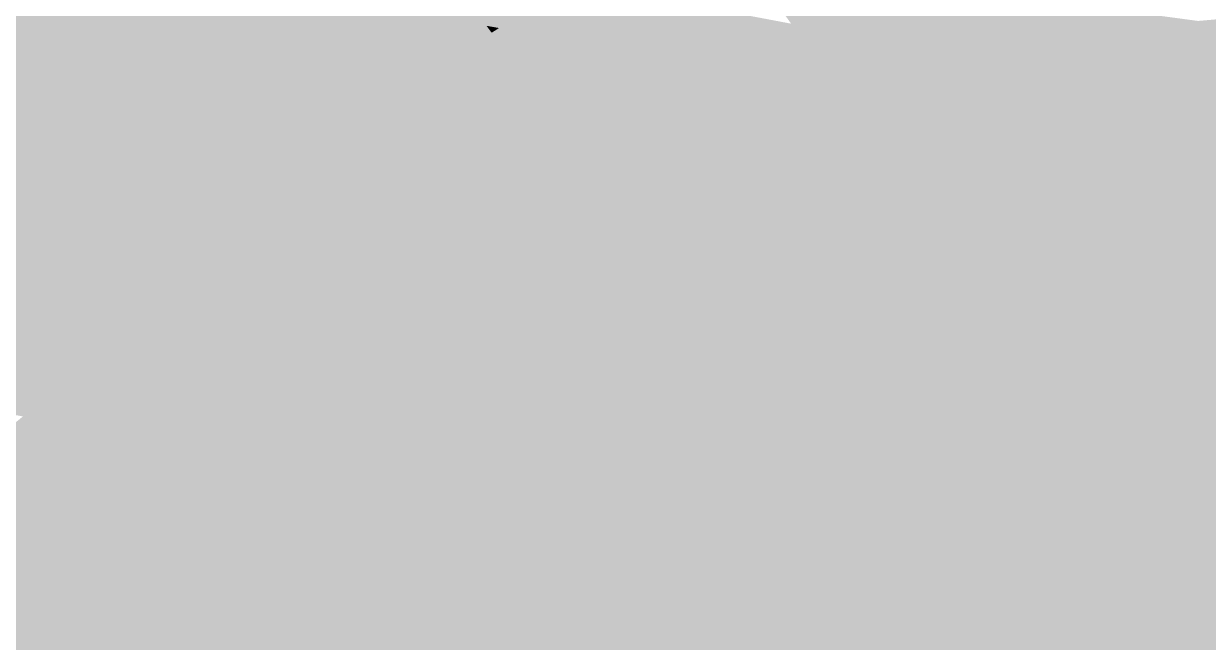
# Model space of a CAD drawing. Header units: millimetres. Extents: x 340454 to 342791, y 6993867 to 6995092.
# Drawn here: x 340790.825 to 340792.485, y 6994605.089 to 6994605.956 of the extents above; entities that cross this region are included whole.
import ezdxf

# ---------------------------------------------------------------- set-up
doc = ezdxf.new("R2010")
doc.units = ezdxf.units.MM
doc.header["$LTSCALE"] = 10
for name, color, linetype in [('A-MODELAGEM', 7, 'Continuous'), ('NUMERO_DOS_LOTES', 165, 'Continuous'), ('URB-Quadras', 3, 'Continuous')]:
    doc.layers.add(name, color=color, linetype=linetype)

msp = doc.modelspace()

# ---------------------------------------------------------------- linework, layer by layer
at = {"layer": 'A-MODELAGEM', "color": 11, "linetype": 'Continuous', "lineweight": -3}
for points in [[(340791.438, 6994605.9549), (340791.3956, 6994605.9665), (340790.0427, 6994606.204)], [(340791.438, 6994605.9549), (340790.0427, 6994606.204), (340790.2223, 6994605.9616)], [(340791.4736, 6994605.9528), (340791.4016, 6994606.0499), (340791.3956, 6994605.9665)], [(340791.572, 6994606.0178), (340791.4016, 6994606.0499), (340791.4736, 6994605.9528)], [(340791.9368, 6994605.9489), (340791.8739, 6994606.041), (340791.8358, 6994606.0464)], [(340791.9368, 6994605.9489), (340791.8358, 6994606.0464), (340791.9002, 6994605.9558)], [(340792.0406, 6994606.0173), (340791.8739, 6994606.041), (340791.9765, 6994605.9414)], [(340791.9765, 6994605.9414), (340791.8739, 6994606.041), (340791.9368, 6994605.9489)], [(340791.4893, 6994605.95), (340791.572, 6994606.0178), (340791.4736, 6994605.9528)], [(340791.4893, 6994605.95), (340791.5726, 6994606.0177), (340791.572, 6994606.0178)], [(340791.4911, 6994605.9497), (340791.5726, 6994606.0177), (340791.4893, 6994605.95)], [(340791.4911, 6994605.9497), (340791.592, 6994606.014), (340791.5726, 6994606.0177)], [(340791.9992, 6994605.8606), (340791.592, 6994606.014), (340791.4911, 6994605.9497)], [(340791.9992, 6994605.8606), (340791.9002, 6994605.9558), (340791.592, 6994606.014)], [(340792.1507, 6994605.9085), (340792.0406, 6994606.0173), (340791.9765, 6994605.9414)], [(340792.474, 6994605.9557), (340792.4703, 6994605.9596), (340792.0406, 6994606.0173)], [(340792.474, 6994605.9557), (340792.0406, 6994606.0173), (340792.1507, 6994605.9085)], [(340792.7626, 6994605.9185), (340792.7055, 6994605.9802), (340792.4703, 6994605.9596)], [(340791.3041, 6994605.7985), (340791.438, 6994605.9549), (340790.2223, 6994605.9616)], [(340791.3041, 6994605.7985), (340790.2223, 6994605.9616), (340790.2292, 6994605.9524)], [(340791.4736, 6994605.9528), (340791.3956, 6994605.9665), (340791.438, 6994605.9549)], [(340791.3041, 6994605.7985), (340790.2292, 6994605.9524), (340791.275, 6994605.7747)], [(340791.275, 6994605.7747), (340790.2292, 6994605.9524), (340790.2296, 6994605.9518)], [(340791.275, 6994605.7747), (340790.2296, 6994605.9518), (340791.2732, 6994605.7732)], [(340791.2732, 6994605.7732), (340790.2296, 6994605.9518), (340790.2564, 6994605.9157)], [(340791.3041, 6994605.7985), (340791.4808, 6994605.9431), (340791.438, 6994605.9549)], [(340791.4808, 6994605.9431), (340791.4772, 6994605.9478), (340791.438, 6994605.9549)], [(340791.4772, 6994605.9478), (340791.4736, 6994605.9528), (340791.438, 6994605.9549)], [(340791.4893, 6994605.95), (340791.4736, 6994605.9528), (340791.4772, 6994605.9478)], [(340791.4893, 6994605.95), (340791.4772, 6994605.9478), (340791.4849, 6994605.9465)], [(340791.4808, 6994605.9431), (340791.4849, 6994605.9465), (340791.4772, 6994605.9478)], [(340791.4808, 6994605.9431), (340791.4858, 6994605.9463), (340791.4849, 6994605.9465)], [(340791.706, 6994605.738), (340791.4858, 6994605.9463), (340791.4808, 6994605.9431)], [(340791.4893, 6994605.95), (340791.4849, 6994605.9465), (340791.4858, 6994605.9463)], [(340791.4911, 6994605.9497), (340791.4893, 6994605.95), (340791.4858, 6994605.9463)], [(340792.0067, 6994605.8533), (340791.4911, 6994605.9497), (340791.4858, 6994605.9463)], [(340791.706, 6994605.738), (340792.0067, 6994605.8533), (340791.4858, 6994605.9463)], [(340792.0067, 6994605.8533), (340791.9992, 6994605.8606), (340791.4911, 6994605.9497)], [(340791.9992, 6994605.8606), (340791.9368, 6994605.9489), (340791.9002, 6994605.9558)], [(340792.0346, 6994605.8543), (340791.9368, 6994605.9489), (340791.9992, 6994605.8606)], [(340792.0346, 6994605.8543), (340791.9765, 6994605.9414), (340791.9368, 6994605.9489)], [(340792.6011, 6994605.8235), (340792.474, 6994605.9557), (340792.1507, 6994605.9085)], [(340792.7626, 6994605.9185), (340792.4703, 6994605.9596), (340792.474, 6994605.9557)], [(340792.7667, 6994605.9141), (340792.474, 6994605.9557), (340792.6011, 6994605.8235)], [(340792.7667, 6994605.9141), (340792.7626, 6994605.9185), (340792.474, 6994605.9557)], [(340791.706, 6994605.738), (340791.4808, 6994605.9431), (340791.3041, 6994605.7985)], [(340792.0732, 6994605.8475), (340791.9765, 6994605.9414), (340792.0346, 6994605.8543)], [(340792.0732, 6994605.8475), (340792.1507, 6994605.9085), (340791.9765, 6994605.9414)], [(340791.2454, 6994605.7505), (340791.2732, 6994605.7732), (340790.2564, 6994605.9157)], [(340791.2454, 6994605.7505), (340790.2564, 6994605.9157), (340790.2579, 6994605.9136)], [(340791.2438, 6994605.7492), (340791.2454, 6994605.7505), (340790.2579, 6994605.9136)], [(340791.2438, 6994605.7492), (340790.2579, 6994605.9136), (340790.2603, 6994605.9104)], [(340791.2438, 6994605.7492), (340790.2603, 6994605.9104), (340791.2354, 6994605.7423)], [(340791.2354, 6994605.7423), (340790.2603, 6994605.9104), (340790.2604, 6994605.9102)], [(340791.2354, 6994605.7423), (340790.2604, 6994605.9102), (340791.2348, 6994605.7418)], [(340791.2348, 6994605.7418), (340790.2604, 6994605.9102), (340790.2681, 6994605.8998)], [(340791.2348, 6994605.7418), (340790.2681, 6994605.8998), (340791.2087, 6994605.7204)], [(340791.2087, 6994605.7204), (340790.2681, 6994605.8998), (340790.526, 6994605.5519)], [(340792.2423, 6994605.8179), (340792.1507, 6994605.9085), (340792.0732, 6994605.8475)], [(340792.6011, 6994605.8235), (340792.1507, 6994605.9085), (340792.2423, 6994605.8179)], [(340792.2046, 6994605.6628), (340792.0067, 6994605.8533), (340791.706, 6994605.738)], [(340792.0346, 6994605.8543), (340791.9992, 6994605.8606), (340792.0067, 6994605.8533)], [(340792.0422, 6994605.847), (340792.0346, 6994605.8543), (340792.0067, 6994605.8533)], [(340792.2046, 6994605.6628), (340792.0422, 6994605.847), (340792.0067, 6994605.8533)], [(340792.0732, 6994605.8475), (340792.0346, 6994605.8543), (340792.0422, 6994605.847)], [(340792.081, 6994605.8401), (340792.0732, 6994605.8475), (340792.0422, 6994605.847)], [(340792.2381, 6994605.6577), (340792.0422, 6994605.847), (340792.2046, 6994605.6628)], [(340792.2381, 6994605.6577), (340792.081, 6994605.8401), (340792.0422, 6994605.847)], [(340792.2423, 6994605.8179), (340792.0732, 6994605.8475), (340792.081, 6994605.8401)], [(340792.2745, 6994605.6523), (340792.081, 6994605.8401), (340792.2381, 6994605.6577)], [(340792.2745, 6994605.6523), (340792.2505, 6994605.8098), (340792.081, 6994605.8401)], [(340792.2505, 6994605.8098), (340792.2423, 6994605.8179), (340792.081, 6994605.8401)], [(340792.6804, 6994605.741), (340792.6011, 6994605.8235), (340792.2423, 6994605.8179)], [(340792.6804, 6994605.741), (340792.2423, 6994605.8179), (340792.2505, 6994605.8098)], [(340791.706, 6994605.738), (340791.3041, 6994605.7985), (340791.275, 6994605.7747)], [(340792.4342, 6994605.6282), (340792.2505, 6994605.8098), (340792.2745, 6994605.6523)], [(340792.4342, 6994605.6282), (340792.6896, 6994605.7314), (340792.2505, 6994605.8098)], [(340792.6896, 6994605.7314), (340792.6804, 6994605.741), (340792.2505, 6994605.8098)], [(340791.7585, 6994605.6902), (340791.2732, 6994605.7732), (340791.2454, 6994605.7505)], [(340791.7552, 6994605.6931), (340791.275, 6994605.7747), (340791.2732, 6994605.7732)], [(340791.7585, 6994605.6902), (340791.7552, 6994605.6931), (340791.2732, 6994605.7732)], [(340791.7552, 6994605.6931), (340791.706, 6994605.738), (340791.275, 6994605.7747)], [(340791.7944, 6994605.6574), (340791.2438, 6994605.7492), (340791.2354, 6994605.7423)], [(340791.7925, 6994605.6591), (340791.2454, 6994605.7505), (340791.2438, 6994605.7492)], [(340791.7944, 6994605.6574), (340791.7925, 6994605.6591), (340791.2438, 6994605.7492)], [(340791.7925, 6994605.6591), (340791.7585, 6994605.6902), (340791.2454, 6994605.7505)], [(340791.811, 6994605.6423), (340791.2348, 6994605.7418), (340791.2087, 6994605.7204)], [(340791.81, 6994605.6432), (340791.2354, 6994605.7423), (340791.2348, 6994605.7418)], [(340791.811, 6994605.6423), (340791.81, 6994605.6432), (340791.2348, 6994605.7418)], [(340791.81, 6994605.6432), (340791.7944, 6994605.6574), (340791.2354, 6994605.7423)], [(340792.2046, 6994605.6628), (340791.706, 6994605.738), (340791.7552, 6994605.6931)], [(340792.8488, 6994605.5657), (340792.6896, 6994605.7314), (340792.4342, 6994605.6282)], [(340790.9285, 6994605.4911), (340791.2087, 6994605.7204), (340790.526, 6994605.5519)], [(340792.1855, 6994605.3012), (340791.2087, 6994605.7204), (340790.9285, 6994605.4911)], [(340792.1855, 6994605.3012), (340791.8619, 6994605.5959), (340791.2087, 6994605.7204)], [(340791.8619, 6994605.5959), (340791.811, 6994605.6423), (340791.2087, 6994605.7204)], [(340792.2627, 6994605.6069), (340791.7552, 6994605.6931), (340791.7585, 6994605.6902)], [(340792.2627, 6994605.6069), (340792.2046, 6994605.6628), (340791.7552, 6994605.6931)], [(340792.2665, 6994605.6032), (340792.2627, 6994605.6069), (340791.7585, 6994605.6902)], [(340792.2665, 6994605.6032), (340791.7585, 6994605.6902), (340791.7925, 6994605.6591)], [(340792.2957, 6994605.5751), (340791.7925, 6994605.6591), (340791.7944, 6994605.6574)], [(340792.2957, 6994605.5751), (340792.2665, 6994605.6032), (340791.7925, 6994605.6591)], [(340792.2974, 6994605.5735), (340791.7944, 6994605.6574), (340791.81, 6994605.6432)], [(340792.2974, 6994605.5735), (340792.2957, 6994605.5751), (340791.7944, 6994605.6574)], [(340792.2627, 6994605.6069), (340792.2381, 6994605.6577), (340792.2046, 6994605.6628)], [(340792.2967, 6994605.6011), (340792.2381, 6994605.6577), (340792.2627, 6994605.6069)], [(340792.2967, 6994605.6011), (340792.2745, 6994605.6523), (340792.2381, 6994605.6577)], [(340792.3337, 6994605.5949), (340792.2745, 6994605.6523), (340792.2967, 6994605.6011)], [(340792.4342, 6994605.6282), (340792.2745, 6994605.6523), (340792.3337, 6994605.5949)], [(340792.3155, 6994605.556), (340791.81, 6994605.6432), (340791.811, 6994605.6423)], [(340792.3155, 6994605.556), (340792.2974, 6994605.5735), (340791.81, 6994605.6432)], [(340792.3167, 6994605.5549), (340791.811, 6994605.6423), (340791.8619, 6994605.5959)], [(340792.3167, 6994605.5549), (340792.3155, 6994605.556), (340791.811, 6994605.6423)], [(340792.4957, 6994605.5673), (340792.4342, 6994605.6282), (340792.3337, 6994605.5949)], [(340792.8488, 6994605.5657), (340792.4342, 6994605.6282), (340792.4957, 6994605.5673)], [(340792.2967, 6994605.6011), (340792.2627, 6994605.6069), (340792.2665, 6994605.6032)], [(340792.2957, 6994605.5751), (340792.3006, 6994605.5974), (340792.2665, 6994605.6032)], [(340792.3006, 6994605.5974), (340792.2967, 6994605.6011), (340792.2665, 6994605.6032)], [(340792.3295, 6994605.5695), (340792.3006, 6994605.5974), (340792.2957, 6994605.5751)], [(340792.3337, 6994605.5949), (340792.2967, 6994605.6011), (340792.3006, 6994605.5974)], [(340792.3295, 6994605.5695), (340792.3376, 6994605.5911), (340792.3006, 6994605.5974)], [(340792.3376, 6994605.5911), (340792.3337, 6994605.5949), (340792.3006, 6994605.5974)], [(340792.1855, 6994605.3012), (340792.376, 6994605.4979), (340791.8619, 6994605.5959)], [(340792.376, 6994605.4979), (340792.3167, 6994605.5549), (340791.8619, 6994605.5959)], [(340792.3662, 6994605.5633), (340792.3376, 6994605.5911), (340792.3295, 6994605.5695)], [(340792.4957, 6994605.5673), (340792.3337, 6994605.5949), (340792.3376, 6994605.5911)], [(340792.4998, 6994605.5633), (340792.3376, 6994605.5911), (340792.3662, 6994605.5633)], [(340792.4998, 6994605.5633), (340792.4957, 6994605.5673), (340792.3376, 6994605.5911)], [(340792.3295, 6994605.5695), (340792.2957, 6994605.5751), (340792.2974, 6994605.5735)], [(340792.3311, 6994605.5679), (340792.2974, 6994605.5735), (340792.3155, 6994605.556)], [(340792.3311, 6994605.5679), (340792.3295, 6994605.5695), (340792.2974, 6994605.5735)], [(340792.3494, 6994605.5502), (340792.3311, 6994605.5679), (340792.3155, 6994605.556)], [(340792.3662, 6994605.5633), (340792.3295, 6994605.5695), (340792.3311, 6994605.5679)], [(340792.3678, 6994605.5618), (340792.3311, 6994605.5679), (340792.3494, 6994605.5502)], [(340792.3678, 6994605.5618), (340792.3662, 6994605.5633), (340792.3311, 6994605.5679)], [(340790.9285, 6994605.4911), (340790.526, 6994605.5519), (340790.5271, 6994605.5504)], [(340790.9285, 6994605.4911), (340790.5271, 6994605.5504), (340790.9267, 6994605.4896)], [(340790.9267, 6994605.4896), (340790.5271, 6994605.5504), (340790.5625, 6994605.5026)], [(340792.3494, 6994605.5502), (340792.3155, 6994605.556), (340792.3167, 6994605.5549)], [(340792.376, 6994605.4979), (340792.3506, 6994605.549), (340792.3167, 6994605.5549)], [(340792.3506, 6994605.549), (340792.3494, 6994605.5502), (340792.3167, 6994605.5549)], [(340792.3862, 6994605.5438), (340792.3678, 6994605.5618), (340792.3494, 6994605.5502)], [(340792.3862, 6994605.5438), (340792.3494, 6994605.5502), (340792.3506, 6994605.549)], [(340792.4103, 6994605.4913), (340792.3506, 6994605.549), (340792.376, 6994605.4979)], [(340792.4103, 6994605.4913), (340792.3874, 6994605.5427), (340792.3506, 6994605.549)], [(340792.3874, 6994605.5427), (340792.3862, 6994605.5438), (340792.3506, 6994605.549)], [(340792.5269, 6994605.5365), (340792.3662, 6994605.5633), (340792.3678, 6994605.5618)], [(340792.5269, 6994605.5365), (340792.4998, 6994605.5633), (340792.3662, 6994605.5633)], [(340792.5285, 6994605.535), (340792.3678, 6994605.5618), (340792.3862, 6994605.5438)], [(340792.5285, 6994605.535), (340792.5269, 6994605.5365), (340792.3678, 6994605.5618)], [(340792.5476, 6994605.516), (340792.3862, 6994605.5438), (340792.3874, 6994605.5427)], [(340792.5476, 6994605.516), (340792.5285, 6994605.535), (340792.3862, 6994605.5438)], [(340792.4477, 6994605.4842), (340792.3874, 6994605.5427), (340792.4103, 6994605.4913)], [(340792.5489, 6994605.5148), (340792.3874, 6994605.5427), (340792.4477, 6994605.4842)], [(340792.5489, 6994605.5148), (340792.5476, 6994605.516), (340792.3874, 6994605.5427)], [(340792.6114, 6994605.453), (340792.5489, 6994605.5148), (340792.4477, 6994605.4842)], [(340790.8849, 6994605.4554), (340790.9267, 6994605.4896), (340790.5625, 6994605.5026)], [(340790.8849, 6994605.4554), (340790.5625, 6994605.5026), (340790.604, 6994605.4467)], [(340792.6538, 6994605.2304), (340792.376, 6994605.4979), (340792.1855, 6994605.3012)], [(340792.6538, 6994605.2304), (340792.4103, 6994605.4913), (340792.376, 6994605.4979)], [(340792.2331, 6994605.2578), (340790.9267, 6994605.4896), (340790.8849, 6994605.4554)], [(340792.1896, 6994605.2974), (340790.9285, 6994605.4911), (340790.9267, 6994605.4896)], [(340792.2331, 6994605.2578), (340792.1896, 6994605.2974), (340790.9267, 6994605.4896)], [(340792.1896, 6994605.2974), (340792.1855, 6994605.3012), (340790.9285, 6994605.4911)], [(340792.6853, 6994605.2257), (340792.4103, 6994605.4913), (340792.6538, 6994605.2304)], [(340792.6853, 6994605.2257), (340792.4477, 6994605.4842), (340792.4103, 6994605.4913)], [(340792.7195, 6994605.2205), (340792.4477, 6994605.4842), (340792.6853, 6994605.2257)], [(340792.7195, 6994605.2205), (340792.6114, 6994605.453), (340792.4477, 6994605.4842)], [(340790.8849, 6994605.4554), (340790.604, 6994605.4467), (340790.8242, 6994605.4057)], [(340792.3902, 6994605.1147), (340790.8849, 6994605.4554), (340790.8242, 6994605.4057)], [(340792.3902, 6994605.1147), (340792.2331, 6994605.2578), (340790.8849, 6994605.4554)], [(340792.4604, 6994605.0508), (340790.8242, 6994605.4057), (340790.7589, 6994605.3523)], [(340792.4604, 6994605.0508), (340792.3902, 6994605.1147), (340790.8242, 6994605.4057)], [(340792.4705, 6994605.0416), (340790.7589, 6994605.3523), (340790.7493, 6994605.3444)], [(340792.4705, 6994605.0416), (340792.4604, 6994605.0508), (340790.7589, 6994605.3523)], [(340792.4813, 6994605.0317), (340790.7456, 6994605.3414), (340790.7327, 6994605.2887)], [(340792.4813, 6994605.0317), (340790.7493, 6994605.3444), (340790.7456, 6994605.3414)], [(340792.4813, 6994605.0317), (340792.4705, 6994605.0416), (340790.7493, 6994605.3444)], [(340792.6538, 6994605.2304), (340792.1855, 6994605.3012), (340792.1896, 6994605.2974)], [(340791.5903, 6994604.6375), (340790.7327, 6994605.2887), (340790.7059, 6994604.7692)], [(340792.6526, 6994604.8756), (340792.4813, 6994605.0317), (340790.7327, 6994605.2887)], [(340792.6526, 6994604.8756), (340790.7327, 6994605.2887), (340791.5903, 6994604.6375)], [(340792.6584, 6994605.226), (340792.1896, 6994605.2974), (340792.2331, 6994605.2578)], [(340792.6584, 6994605.226), (340792.6538, 6994605.2304), (340792.1896, 6994605.2974)], [(340792.6959, 6994605.1899), (340792.2331, 6994605.2578), (340792.3902, 6994605.1147)], [(340792.6959, 6994605.1899), (340792.6584, 6994605.226), (340792.2331, 6994605.2578)], [(340792.8659, 6994605.0263), (340792.6959, 6994605.1899), (340792.3902, 6994605.1147)], [(340792.8659, 6994605.0263), (340792.3902, 6994605.1147), (340792.4604, 6994605.0508)]]:
    msp.add_solid(points, dxfattribs=at)
at = {"layer": 'NUMERO_DOS_LOTES', "color": 165, "transparency": 33554687}
msp.add_circle((340793.596, 6994602.8545), 2.2642, dxfattribs=at)
at = {"layer": 'URB-Quadras', "color": 252, "lineweight": 0}
msp.add_lwpolyline([(340815.2411, 6994491.9257, 0.038213), (340872.813, 6994444.8145, 0.427498), (340879.8998, 6994446.2404), (340906.6702, 6994488.5375, 0.399537), (340905.3286, 6994495.2964, -0.090947), (340797.4532, 6994605.4907, 0.427165), (340790.3324, 6994606.7132), (340742.1055, 6994571.0018, 0.26508), (340740.1075, 6994566.4691, -0.172307), (340715.6107, 6994465.5763, -0.089172), (340715.6107, 6994465.5763, -2.016247), (340701.9174, 6994473.7042, 0.157194), (340704.2699, 6994475.6737, 0.197995), (340722.4662, 6994581.0288, 0.104869), (340721.6035, 6994582.9154), (340685.6056, 6994631.4815, 0.2535), (340684.7421, 6994631.8842, -0.18056), (340678.0121, 6994633.9449)], format="xyb", dxfattribs=at)

doc.saveas('drawing.dxf')
